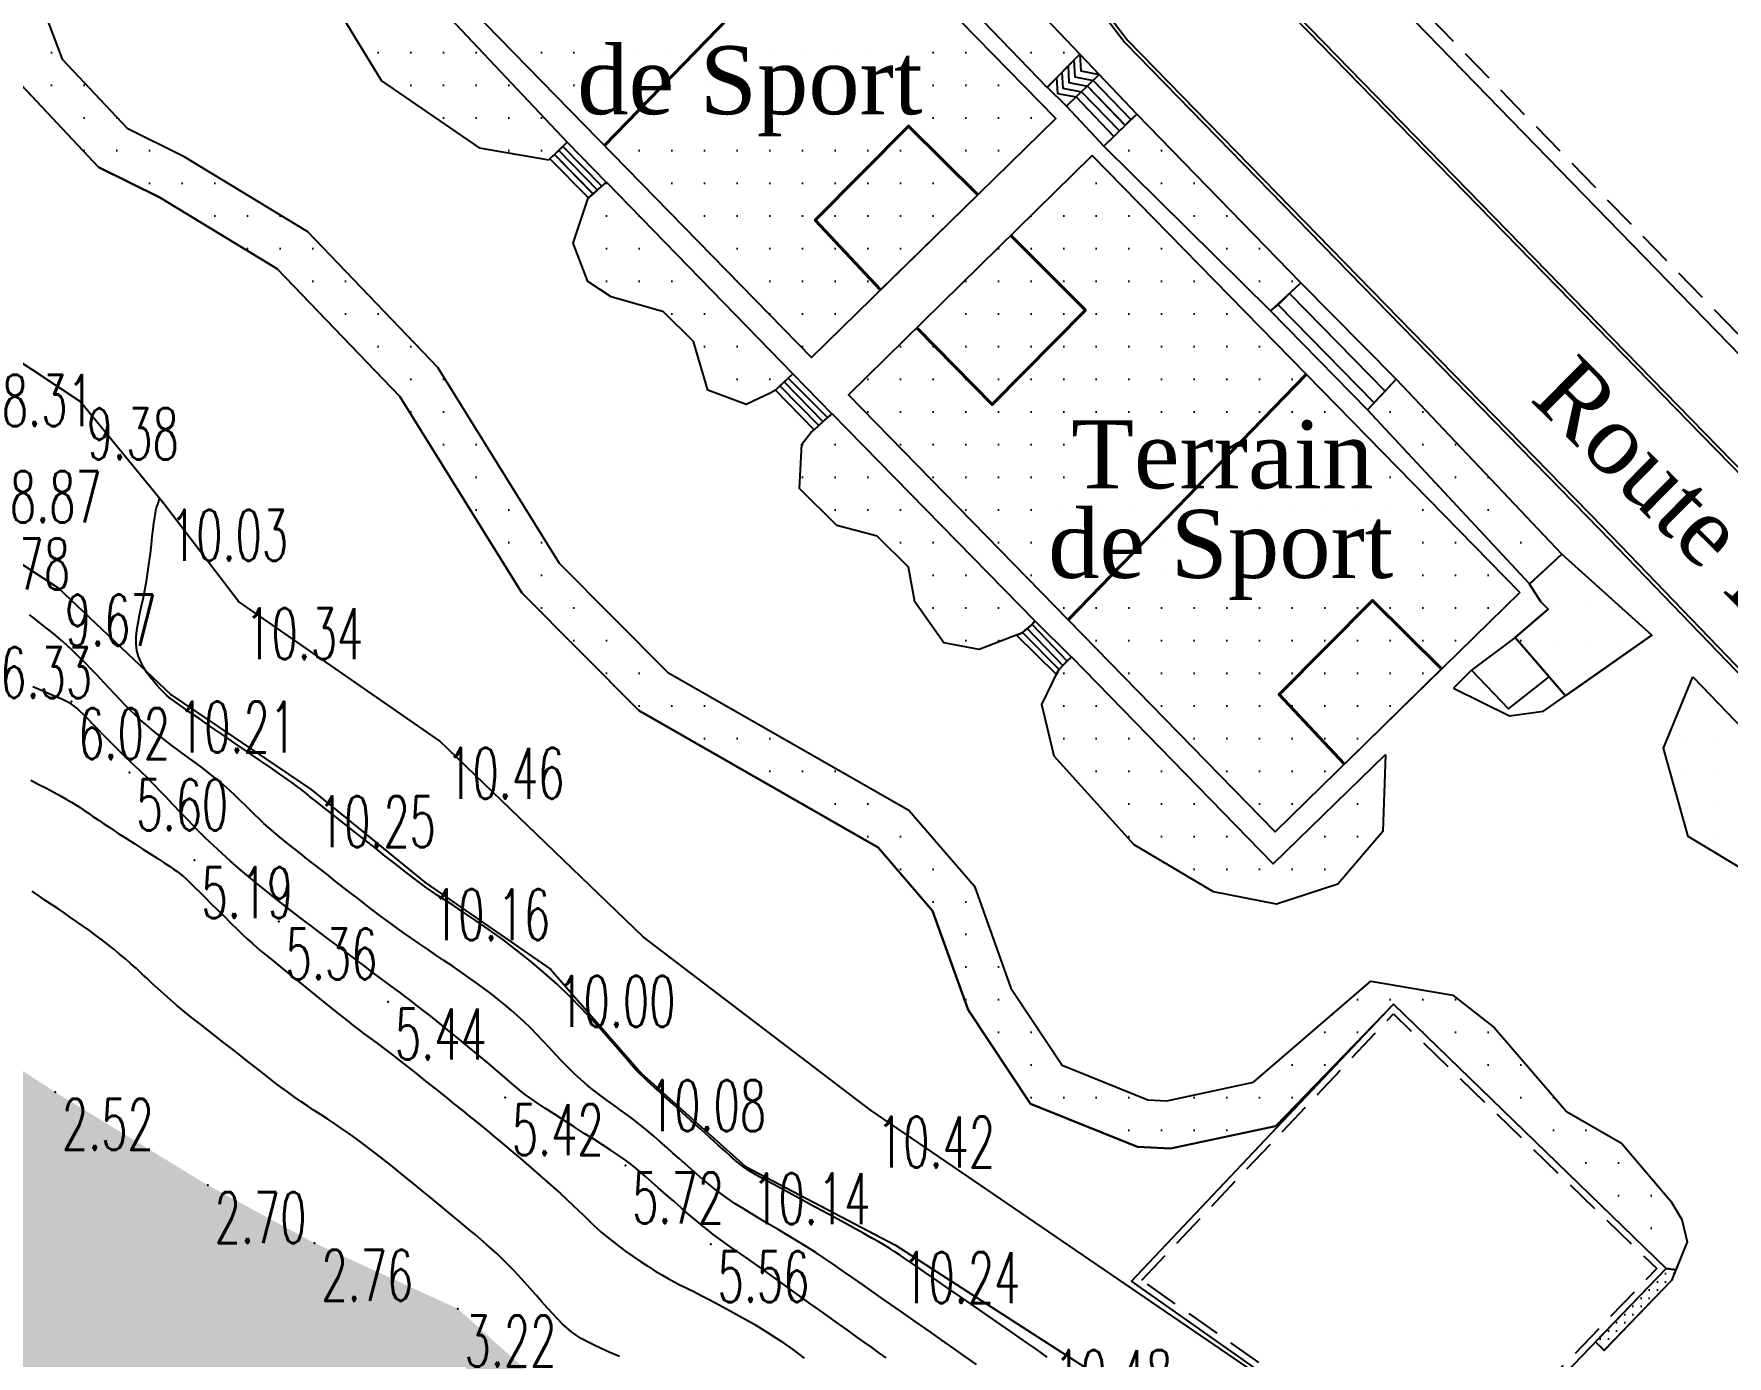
# Model space of a CAD drawing. Header units: millimetres. Extents: x 88261 to 90953, y 390274 to 392322.
# Drawn here: x 90723.1 to 90847.6, y 390845 to 390942.1 of the extents above; entities that cross this region are included whole.
import ezdxf
from ezdxf.enums import TextEntityAlignment as Align

# ---------------------------------------------------------------- set-up
doc = ezdxf.new("R2010")
doc.units = ezdxf.units.MM
doc.header["$LTSCALE"] = 25
doc.linetypes.add('DOT', pattern=[6.35, 0, -6.35])
doc.linetypes.add('INTERROMPU', pattern=[0.75, 0.5, -0.25])
for name, color, linetype in [('cloture', 30, 'Continuous'), ('CN_01_00', 42, 'Continuous'), ('CN_02_00', 16, 'Continuous'), ('escalier', 254, 'Continuous'), ('HSABLHUMIDE', 24, 'DOT'), ('jardin', 3, 'Continuous'), ('route', 253, 'Continuous'), ('Talus', 35, 'Continuous'), ('terrain de sport', 3, 'Continuous'), ('TopoAlt', 7, 'Continuous'), ('TOPOJIS', 7, 'Continuous')]:
    doc.layers.add(name, color=color, linetype=linetype)
doc.styles.add('Romans 1.0', font='Romans.shx', dxfattribs={"width": 0.99, "height": 1})
doc.styles.get("Standard").update_dxf_attribs({"font": 'times.ttf'})
pattern_1 = [(0, (-0.35, -2.46), (0, 2.4), [0, -2.4])]

# ---------------------------------------------------------------- blocks, each defined once
blk = doc.blocks.new('TCPOINT')
at = {"color": 0}
blk.add_point((0, 0), dxfattribs=at)
at = {"layer": 'TopoAlt', "style": 'Romans 1.0', "width": 0.99}
blk.add_attdef('ALT', text='', height=200, dxfattribs=at).set_placement((0.5, -0.5), align=Align.TOP_LEFT)

msp = doc.modelspace()

# ---------------------------------------------------------------- hatches: boundary and pattern name
h = msp.add_hatch()
h.set_pattern_fill('JARDIN', color=104, scale=0.8)
h.set_pattern_definition(pattern_1)
h.paths.add_polyline_path([(90730.01, 390935.17), (90725.23, 390940.24), (90722.81, 390946.61), (90723.23, 390955.52), (90726.63, 390961.81), (90730.06, 390967.52), (90729.9, 390973.53), (90726.98, 390979.34), (90722.63, 390984.24), (90719.89, 390989.65), (90718.77, 390995.53), (90714.73, 391006.15), (90710.24, 391010.79), (90701.78, 391017.64), (90697.92, 391018.07), (90696.09, 391014.75), (90700.37, 391014.27), (90707.87, 391008.21), (90711.69, 391004.26), (90715.4, 390994.56), (90716.54, 390988.51), (90719.71, 390982.25), (90724.06, 390977.36), (90726.42, 390972.66), (90726.53, 390968.44), (90723.59, 390963.54), (90719.77, 390956.48), (90719.28, 390946.05), (90722.2, 390938.35), (90727.89, 390932.31), (90732.41, 390930.07), (90741.04, 390924.83), (90750.04, 390915.46), (90759.01, 390901.03), (90767.61, 390892.39), (90785.22, 390882.32), (90789.22, 390877.68), (90791.82, 390870.39), (90796.42, 390863.5), (90804.27, 390860.33), (90806.71, 390860.2), (90814.42, 390861.84), (90823.09, 390870.81), (90843.15, 390851.4), (90843.86, 390851.3), (90844.69, 390853.35), (90844.3, 390855), (90843.49, 390856.33), (90839.87, 390860.59), (90835.82, 390862.93), (90830.52, 390869.08), (90827.46, 390871.47), (90821.44, 390872.49), (90812.81, 390865.07), (90806.43, 390863.72), (90805.04, 390863.79), (90798.74, 390866.34), (90794.97, 390871.98), (90792.3, 390879.47), (90787.48, 390885.06), (90769.76, 390895.19), (90761.77, 390903.21), (90752.82, 390917.62), (90743.25, 390927.59), (90734.1, 390933.14)])
h = msp.add_hatch()
h.set_pattern_fill('JARDIN', color=104, scale=0.8)
h.set_pattern_definition(pattern_1)
h.paths.add_polyline_path([(90782.58, 390951.92), (90766.89, 390967.95), (90760.9, 390962.08), (90766.35, 390956.63), (90759.48, 390949.7), (90753.99, 390955.31), (90748.98, 390950.41), (90765.09, 390933.91)])
h = msp.add_hatch()
h.set_pattern_fill('JARDIN', color=104, scale=0.8)
h.set_pattern_definition(pattern_1)
h.paths.add_polyline_path([(90747.59, 390949.79), (90757.96, 390961.22), (90755.21, 390961.46), (90749.67, 390959.63), (90745.82, 390956.48), (90746.95, 390953.3), (90746.15, 390950.3), (90744.36, 390948.57), (90744.78, 390945.08), (90748.7, 390938.66), (90755.87, 390933.73), (90761, 390932.85), (90762.36, 390934.14)])
h = msp.add_hatch()
h.set_pattern_fill('JARDIN', color=104, scale=0.8)
h.set_pattern_definition(pattern_1)
h.paths.add_polyline_path([(90787.45, 390935.32), (90792.53, 390930.27), (90798.26, 390935.88), (90782.58, 390951.92), (90765.09, 390933.91), (90780.3, 390918.32), (90785.39, 390923.29), (90780.59, 390928.41)])
h = msp.add_hatch()
h.set_pattern_fill('JARDIN', color=104, scale=0.8)
h.set_pattern_definition(pattern_1)
h.paths.add_polyline_path([(90797.63, 390938.18), (90800.03, 390940.62), (90789.41, 390951.78), (90786.89, 390949.34)])
h.paths.add_polyline_path([(90798.07, 390938.55), (90800.75, 390938.55), (90800.75, 390939.3), (90798.07, 390939.3)], flags=9)
h.paths.add_polyline_path([(90798.18, 390935.8), (90804.73, 390935.8), (90804.73, 390938.05), (90798.18, 390938.05)], flags=9)
h.paths.add_polyline_path([(90795.28, 390937.63), (90797.25, 390937.63), (90797.25, 390938.38), (90795.28, 390938.38)], flags=9)
h.paths.add_polyline_path([(90800.48, 390940.99), (90803.16, 390940.99), (90803.16, 390941.74), (90800.48, 390941.74)], flags=9)
h.paths.add_polyline_path([(90800.58, 390938.24), (90806.99, 390938.24), (90806.99, 390940.49), (90800.58, 390940.49)], flags=9)
h.paths.add_polyline_path([(90797.69, 390940.07), (90799.66, 390940.07), (90799.66, 390940.82), (90797.69, 390940.82)], flags=24)
h = msp.add_hatch()
h.set_pattern_fill('JARDIN', color=104, scale=0.8)
h.set_pattern_definition(pattern_1)
h.paths.add_polyline_path([(90804.23, 390936.21), (90801.81, 390933.84), (90814.05, 390921.74), (90816.28, 390923.81)])
h = msp.add_hatch()
h.set_pattern_fill('JARDIN', color=104, scale=0.8)
h.set_pattern_definition(pattern_1)
h.paths.add_polyline_path([(90792.53, 390930.27), (90787.45, 390935.32), (90780.59, 390928.41), (90785.39, 390923.29)])
h = msp.add_hatch()
h.set_pattern_fill('JARDIN', color=104, scale=0.8)
h.set_pattern_definition(pattern_1)
h.paths.add_polyline_path([(90816.64, 390917.12), (90800.95, 390933.15), (90794.96, 390927.29), (90800.41, 390921.83), (90793.55, 390914.9), (90788.05, 390920.52), (90783.04, 390915.62), (90799.15, 390899.11)])
h = msp.add_hatch()
h.set_pattern_fill('JARDIN', color=104, scale=0.8)
h.set_pattern_definition(pattern_1)
h.paths.add_polyline_path([(90765.24, 390931.21), (90764.9, 390930.91), (90764.57, 390930.62), (90764.25, 390930.33), (90763.9, 390930.02), (90762.78, 390926.73), (90763.87, 390923.91), (90765.58, 390922.77), (90769.42, 390921.68), (90771.63, 390919.49), (90772.68, 390915.92), (90775.52, 390914.88), (90777.41, 390915.63), (90777.7, 390915.88), (90778.97, 390917.18)])
h = msp.add_hatch()
h.set_pattern_fill('JARDIN', color=104, scale=0.8)
h.set_pattern_definition(pattern_1)
h.paths.add_polyline_path([(90800.04, 390922.24), (90794.96, 390927.29), (90788.1, 390920.38), (90792.9, 390915.26)])
h = msp.add_hatch()
h.set_pattern_fill('JARDIN', color=104, scale=0.8)
h.set_pattern_definition(pattern_1)
h.paths.add_polyline_path([(90821.56, 390900.48), (90826.63, 390895.43), (90832.37, 390901.05), (90816.68, 390917.08), (90799.19, 390899.07), (90814.41, 390883.49), (90819.49, 390888.45), (90814.69, 390893.57)])
h = msp.add_hatch()
h.set_pattern_fill('JARDIN', color=104, scale=0.8)
h.set_pattern_definition(pattern_1)
h.paths.add_polyline_path([(90823.3, 390916.72), (90821.2, 390914.47), (90833.1, 390901.69), (90835.48, 390903.87)])
h.paths.add_polyline_path([(90832.82, 390901.43), (90835.5, 390901.43), (90835.5, 390902.18), (90832.82, 390902.18)], flags=9)
h = msp.add_hatch()
h.set_pattern_fill('JARDIN', color=104, scale=0.8)
h.set_pattern_definition(pattern_1)
h.paths.add_polyline_path([(90781.81, 390914.21), (90780.51, 390913), (90780.29, 390912.83), (90779.6, 390911.96), (90779.44, 390908.7), (90782.18, 390905.99), (90785.14, 390905.19), (90787.44, 390902.91), (90787.91, 390900.38), (90790.03, 390897.35), (90792.63, 390896.86), (90795.74, 390898.06), (90796.54, 390898.7), (90796.73, 390898.98)])
h = msp.add_hatch()
h.set_pattern_fill('JARDIN', color=104, scale=0.8)
h.set_pattern_definition(pattern_1)
h.paths.add_polyline_path([(90835.48, 390903.87), (90833.11, 390901.67), (90833.93, 390900.37), (90834.47, 390899.83), (90832.05, 390897.75), (90835.74, 390893.46), (90842.08, 390897.91)])
h = msp.add_hatch()
h.set_pattern_fill('JARDIN', color=104, scale=0.8)
h.set_pattern_definition(pattern_1)
h.paths.add_polyline_path([(90826.63, 390895.44), (90821.56, 390900.48), (90814.69, 390893.57), (90819.49, 390888.45)])
h = msp.add_hatch()
h.set_pattern_fill('JARDIN', color=104, scale=0.8)
h.set_pattern_definition(pattern_1)
h.paths.add_polyline_path([(90799.44, 390896.31), (90799.42, 390896.29), (90799.11, 390896.01), (90798.8, 390895.69), (90798.51, 390895.39), (90798.46, 390895.34), (90798.32, 390895.04), (90797.24, 390892.83), (90798.15, 390889.04), (90804.03, 390882.52), (90809.87, 390879.07), (90814.51, 390878.16), (90819, 390879.62), (90822.31, 390883.49), (90822.5, 390889.16), (90814.26, 390881.13)])
h = msp.add_hatch()
h.set_pattern_fill('JARDIN', color=104, scale=0.8)
h.set_pattern_definition(pattern_1)
h.paths.add_polyline_path([(90845.1, 390894.86), (90842.96, 390889.62), (90844.76, 390883.13), (90849.61, 390880.21), (90852.92, 390875.12), (90855.43, 390873.2), (90861.22, 390873.04), (90864.68, 390874.17), (90864.31, 390874.89)])
h = msp.add_hatch()
h.set_pattern_fill('JARDIN', color=104, scale=0.2)
h.set_pattern_definition([(0, (-3492.49923, -830.78244), (0, 0.6), [0, -0.6])])
h.paths.add_polyline_path([(90837.95, 390846), (90838.59, 390845.37), (90843.54, 390850.5), (90843.86, 390851.3), (90843.15, 390851.4)])
at = {"layer": 'HSABLHUMIDE', "ltscale": 2}
h = msp.add_hatch(dxfattribs=at)
h.set_pattern_fill('AR-SAND', color=41, scale=0.05, style=0)
h.set_pattern_definition([(37.5, (-0.35, -2.46), (-0.080001565, 2.447066187), [0, -1.9304, 0, -2.159, 0, -2.06375]), (7.5, (-0.35, -2.46), (2.247616416, 3.584125503), [0, -1.0414, 0, -1.7399, 0, -0.66675]), (327.5, (-1.912, -2.46), (3.954961851, 0.007185923), [0, -0.635, 0, -2.286, 0, -2.9845]), (317.5, (-1.912, -2.46), (3.817782262, 1.114646616), [0, -0.3175, 0, -1.4986, 0, -1.7145])])
h.paths.add_polyline_path([(90808.31, 390673.91), (90810.25, 390699.67), (90815.68, 390741.55), (90824.92, 390770.91), (90815.72, 390817.44), (90807.05, 390826.39), (90800.87, 390832.47), (90771.53, 390842.2), (90760.38, 390842.98), (90754.31, 390848.43), (90743.78, 390853.26), (90735.93, 390857.51), (90724.71, 390864.35), (90715.76, 390870.18), (90708.42, 390875.87), (90700.28, 390881.05), (90683.17, 390899.74), (90679.29, 390902.11), (90675.87, 390906.58), (90650.25, 390917.24), (90650.25, 390882.24), (90650.25, 390864.98), (90650.25, 390847.24), (90650.25, 390817.24), (90650.25, 390792.24), (90650.25, 390737.24), (90650.25, 390712.24), (90650.25, 390677.24), (90650.25, 390647.24), (90650.25, 390622.24), (90650.25, 390590.22), (90650.25, 390589.37), (90650.25, 390567.24), (90650.25, 390527.24), (90660.25, 390527.24), (90660.25, 390507.24), (90670.25, 390507.24), (90670.25, 390497.24), (90680.25, 390497.24), (90680.25, 390487.24), (90690.25, 390487.24), (90690.25, 390477.24), (90700.25, 390477.24), (90700.25, 390467.24), (90730.25, 390477.24), (90700.25, 390467.24), (90710.25, 390467.24), (90740.25, 390477.24), (90710.25, 390467.24), (90710.25, 390457.24), (90747.2, 390431.83), (90764.53, 390419.61), (90781.97, 390396.2), (90798.13, 390389.26), (90804.01, 390373.08), (90822.04, 390361.39), (90841.42, 390350.17), (90852.83, 390318.92), (90866.45, 390300.49), (90904.86, 390280.83), (90909.95, 390275.28), (90952.15, 390275.28), (90952.14, 390296.43), (90920.97, 390330.09), (90897.78, 390348.26), (90877.47, 390366.76), (90855.32, 390383.66), (90846.62, 390409.42), (90826.78, 390428.11), (90814.41, 390447.82), (90801.65, 390460.75), (90789.25, 390478.56), (90783.93, 390495.68), (90782.44, 390506.04), (90782.12, 390521.9), (90785.04, 390543.82), (90786.82, 390559.34), (90790.57, 390575.41), (90794.12, 390593.84), (90801.54, 390613.19), (90802.7, 390633.39)])

# ---------------------------------------------------------------- linework, layer by layer
at = {"linetype": 'INTERROMPU', "ltscale": 0.2}
msp.add_line((90890.28, 390877.04, 15.55), (90824.55, 390944.58, 15.55), dxfattribs=at)
msp.add_line((90889.57, 390876.34, 15.55), (90823.78, 390943.94, 15.55))
at = {"color": 104, "flags": 128}
for points, elevation in [([(90766.89, 390967.95), (90748.98, 390950.41), (90780.31, 390918.32), (90798.27, 390935.89)], 13.84), ([(90801.81, 390933.84), (90814.05, 390921.74), (90816.28, 390923.81), (90804.23, 390936.21)], 13.6), ([(90780.59, 390928.41), (90787.45, 390935.32), (90792.53, 390930.27), (90785.39, 390923.29)], 13.84), ([(90832.38, 390901.05), (90814.4, 390883.47), (90783.03, 390915.57), (90800.94, 390933.16)], 13.41), ([(90765.24, 390931.21), (90778.94, 390917.13), (90777.66, 390915.92), (90777.32, 390915.73), (90775.52, 390914.88), (90772.68, 390915.92), (90771.63, 390919.49), (90769.42, 390921.68), (90765.58, 390922.77), (90763.87, 390923.91), (90762.78, 390926.73), (90763.9, 390930.02)], 13.81), ([(90781.81, 390914.21), (90796.73, 390898.98), (90796.54, 390898.7), (90795.74, 390898.06), (90792.63, 390896.86), (90790.03, 390897.35), (90787.91, 390900.38), (90787.44, 390902.91), (90785.14, 390905.19), (90782.18, 390905.99), (90779.44, 390908.7), (90779.6, 390911.96), (90780.29, 390912.83), (90780.51, 390913)], 13.41), ([(90832.05, 390897.75), (90834.47, 390899.83), (90833.93, 390900.37), (90833.11, 390901.67), (90835.48, 390903.87), (90842.08, 390897.91), (90835.74, 390893.46)], 13.38), ([(90837.95, 390846), (90843.15, 390851.4), (90843.86, 390851.3), (90843.54, 390850.5), (90838.59, 390845.37)], 11.36)]:
    msp.add_lwpolyline(points, close=True, dxfattribs=dict(at, elevation=elevation))
for points, elevation in [([(90757.96, 390961.22), (90755.21, 390961.46), (90749.67, 390959.63), (90745.82, 390956.48), (90746.95, 390953.3), (90746.15, 390950.3), (90744.36, 390948.57), (90744.78, 390945.08), (90748.7, 390938.66), (90755.87, 390933.73), (90761, 390932.85)], 13.77), ([(90757.96, 390961.22), (90747.59, 390949.79), (90762.36, 390934.14), (90761, 390932.85)], 13.77), ([(90722.81, 390946.61), (90725.23, 390940.24), (90730.01, 390935.17), (90734.1, 390933.14), (90743.25, 390927.59), (90752.82, 390917.62), (90761.77, 390903.21), (90769.76, 390895.19), (90787.48, 390885.06), (90792.3, 390879.47), (90794.97, 390871.98), (90798.74, 390866.34), (90805.04, 390863.79), (90806.43, 390863.72), (90812.81, 390865.07), (90821.44, 390872.49), (90827.46, 390871.47), (90830.52, 390869.08), (90835.82, 390862.93), (90839.87, 390860.59), (90843.49, 390856.33), (90844.3, 390855), (90844.69, 390853.35), (90843.86, 390851.3), (90843.15, 390851.4), (90823.09, 390870.81), (90814.42, 390861.84), (90806.71, 390860.2), (90804.27, 390860.33), (90796.42, 390863.5), (90791.82, 390870.39), (90789.22, 390877.68), (90785.22, 390882.32), (90767.61, 390892.39), (90759.01, 390901.03), (90750.04, 390915.46), (90741.04, 390924.83), (90732.41, 390930.07), (90727.89, 390932.31), (90722.2, 390938.35)], 12.66), ([(90722.81, 390946.61), (90725.23, 390940.24), (90730.01, 390935.17), (90734.1, 390933.14), (90743.25, 390927.59), (90752.82, 390917.62), (90761.77, 390903.21), (90769.76, 390895.19), (90787.48, 390885.06), (90792.3, 390879.47), (90794.97, 390871.98), (90798.74, 390866.34), (90805.04, 390863.79), (90806.43, 390863.72), (90812.81, 390865.07), (90821.44, 390872.49), (90827.46, 390871.47), (90830.52, 390869.08), (90835.82, 390862.93), (90839.87, 390860.59), (90843.49, 390856.33), (90844.3, 390855), (90844.69, 390853.35), (90843.86, 390851.3), (90843.15, 390851.4), (90823.09, 390870.81), (90814.42, 390861.84), (90806.71, 390860.2), (90804.27, 390860.33), (90796.42, 390863.5), (90791.82, 390870.39), (90789.22, 390877.68), (90785.22, 390882.32), (90767.61, 390892.39), (90759.01, 390901.03), (90750.04, 390915.46), (90741.04, 390924.83), (90732.41, 390930.07), (90727.89, 390932.31), (90722.2, 390938.35)], 12.66), ([(90722.81, 390946.61), (90725.23, 390940.24), (90730.01, 390935.17), (90734.1, 390933.14), (90743.25, 390927.59), (90752.82, 390917.62), (90761.77, 390903.21), (90769.76, 390895.19), (90787.48, 390885.06), (90792.3, 390879.47), (90794.97, 390871.98), (90798.74, 390866.34), (90805.04, 390863.79), (90806.43, 390863.72), (90812.81, 390865.07), (90821.44, 390872.49), (90827.46, 390871.47), (90830.52, 390869.08), (90835.82, 390862.93), (90839.87, 390860.59), (90843.49, 390856.33), (90844.3, 390855), (90844.69, 390853.35), (90843.54, 390850.5), (90838.58, 390845.38), (90837.97, 390845.97)], 15.39), ([(90722.81, 390946.61), (90725.23, 390940.24), (90730.01, 390935.17), (90734.1, 390933.14), (90743.25, 390927.59), (90752.82, 390917.62), (90761.77, 390903.21), (90769.76, 390895.19), (90787.48, 390885.06), (90792.3, 390879.47), (90794.97, 390871.98), (90798.74, 390866.34), (90805.04, 390863.79), (90806.43, 390863.72), (90812.81, 390865.07), (90821.44, 390872.49), (90827.46, 390871.47), (90830.52, 390869.08), (90835.82, 390862.93), (90839.87, 390860.59), (90843.49, 390856.33), (90844.3, 390855), (90844.69, 390853.35), (90843.54, 390850.5), (90838.58, 390845.38), (90837.95, 390845.99)], 12.66), ([(90821.2, 390914.47), (90823.3, 390916.72), (90835.48, 390903.87), (90833.1, 390901.69), (90821.2, 390914.47)], 13.58), ([(90827.52, 390894.03), (90831.62, 390892), (90834.12, 390892.33), (90842.08, 390897.91), (90835.48, 390903.87), (90833.11, 390901.67), (90833.93, 390900.37), (90834.47, 390899.83), (90832.05, 390897.75), (90828.84, 390895.35), (90827.52, 390894.03)], 13.38), ([(90834.47, 390899.83), (90832.05, 390897.75), (90834.54, 390894.85), (90835.74, 390893.46), (90842.08, 390897.91), (90835.48, 390903.87)], 13.38), ([(90822.5, 390889.16), (90822.31, 390883.49), (90819, 390879.62), (90814.51, 390878.16), (90809.87, 390879.07), (90804.03, 390882.52), (90798.15, 390889.04), (90797.24, 390892.83), (90798.46, 390895.34), (90799.14, 390896.05), (90799.44, 390896.31), (90814.26, 390881.13), (90822.5, 390889.16)], 13.38), ([(90845.1, 390894.86), (90864.31, 390874.89), (90864.68, 390874.17), (90861.22, 390873.04), (90855.43, 390873.2), (90852.92, 390875.12), (90849.61, 390880.21), (90844.76, 390883.13), (90842.96, 390889.62), (90845.1, 390894.86)], 13.96)]:
    msp.add_lwpolyline(points, dxfattribs=dict(at, elevation=elevation))
at = {"lineweight": 40, "flags": 128}
for points, elevation in [([(90782.58, 390951.92), (90765.09, 390933.91)], 13.84), ([(90785.39, 390923.29), (90780.59, 390928.41), (90787.45, 390935.32), (90792.53, 390930.27)], 13.84), ([(90794.96, 390927.29), (90800.45, 390921.79), (90793.59, 390914.86), (90788.06, 390920.51)], 13.41), ([(90816.68, 390917.08), (90799.2, 390899.07)], 13.41), ([(90819.49, 390888.45), (90814.69, 390893.57), (90821.56, 390900.48), (90826.63, 390895.44)], 13.41)]:
    msp.add_lwpolyline(points, dxfattribs=dict(at, elevation=elevation))
at = {"color": 104, "flags": 128}
msp.add_lwpolyline([(90786.89, 390949.34), (90789.41, 390951.78), (90800.03, 390940.62), (90797.63, 390938.17), (90786.89, 390949.34)], dxfattribs=at)
at = {"flags": 128}
for points, elevation in [([(90761.42, 390933.25), (90764.25, 390930.34), (90763.93, 390930.05), (90761.08, 390932.93)], 13.81), ([(90761.73, 390933.54), (90764.57, 390930.62), (90764.25, 390930.33), (90761.42, 390933.25)], 13.81), ([(90762.02, 390933.82), (90764.9, 390930.92), (90764.57, 390930.62), (90761.73, 390933.54)], 13.77), ([(90762.36, 390934.14), (90765.22, 390931.2), (90764.9, 390930.91), (90762.02, 390933.82)], 13.77), ([(90778.6, 390916.81), (90781.48, 390913.91), (90781.15, 390913.61), (90778.3, 390916.53)], 13.38), ([(90778.94, 390917.13), (90781.8, 390914.19), (90781.48, 390913.91), (90778.6, 390916.81)], 13.38), ([(90777.99, 390916.24), (90780.85, 390913.32), (90780.52, 390913.02), (90777.66, 390915.92)], 13.41), ([(90778.3, 390916.53), (90781.15, 390913.61), (90780.85, 390913.32), (90777.99, 390916.24)], 13.41), ([(90814.69, 390893.57), (90821.56, 390900.48), (90826.63, 390895.44), (90819.49, 390888.45)], 13.41), ([(90795.83, 390898.13), (90798.51, 390895.39), (90798.46, 390895.34), (90798.32, 390895.04), (90795.38, 390897.92), (90795.74, 390898.06)], 13.38), ([(90796.16, 390898.4), (90798.8, 390895.69), (90798.51, 390895.39), (90795.83, 390898.13)], 13.38), ([(90796.54, 390898.7), (90799.11, 390896.01), (90798.8, 390895.69), (90796.16, 390898.4)], 13.34), ([(90796.73, 390898.98), (90799.42, 390896.3), (90799.11, 390896.01), (90796.54, 390898.7)], 13.34), ([(90837.95, 390846), (90843.15, 390851.4), (90843.86, 390851.3), (90843.54, 390850.5), (90838.59, 390845.37)], 11.36)]:
    msp.add_lwpolyline(points, close=True, dxfattribs=dict(at, elevation=elevation))
at = {"elevation": 13.4, "flags": 128}
msp.add_lwpolyline([(90828.84, 390895.35), (90831.56, 390892.5), (90834.54, 390894.85), (90832.05, 390897.75), (90828.84, 390895.35)], dxfattribs=at)
at = {"linetype": 'INTERROMPU', "ltscale": 0.2, "elevation": 11.36, "flags": 128}
msp.add_lwpolyline([(90804.6, 390850.53), (90823.1, 390870.1), (90842.45, 390851.38), (90830.51, 390839), (90820.5, 390839.35)], close=True, dxfattribs=at)
at = {"layer": 'cloture', "color": 0, "elevation": 11.36, "flags": 128}
msp.add_lwpolyline([(90803.84, 390850.45), (90823.09, 390870.81), (90843.15, 390851.4), (90830.72, 390838.49), (90820.33, 390838.86)], close=True, dxfattribs=at)
at = {"layer": 'CN_01_00', "flags": 128}
for points, elevation in [([(90792.44, 390844.33), (90791.55, 390844.95), (90790.71, 390845.55), (90789.89, 390846.13), (90789.1, 390846.68), (90788.33, 390847.22), (90787.58, 390847.74), (90786.85, 390848.25), (90786.14, 390848.75), (90785.43, 390849.24), (90784.74, 390849.73), (90784.05, 390850.22), (90783.36, 390850.7), (90782.67, 390851.18), (90781.99, 390851.65), (90781.31, 390852.11), (90780.62, 390852.56), (90779.93, 390853), (90779.23, 390853.43), (90778.54, 390853.85), (90777.85, 390854.25), (90777.17, 390854.65), (90776.52, 390855.04), (90775.88, 390855.42), (90775.28, 390855.79), (90774.71, 390856.15), (90774.18, 390856.51), (90773.68, 390856.87), (90773.21, 390857.22), (90772.76, 390857.58), (90772.33, 390857.94), (90771.9, 390858.3), (90771.47, 390858.68), (90771.04, 390859.06), (90770.59, 390859.46), (90770.13, 390859.87), (90769.67, 390860.28), (90769.19, 390860.7), (90768.71, 390861.11), (90768.22, 390861.52), (90767.73, 390861.92), (90767.24, 390862.31), (90766.75, 390862.67), (90766.26, 390863.03), (90765.77, 390863.38), (90765.28, 390863.73), (90764.8, 390864.09), (90764.32, 390864.46), (90763.84, 390864.84), (90763.37, 390865.25), (90762.9, 390865.69), (90762.43, 390866.15), (90761.96, 390866.63), (90761.5, 390867.12), (90761.04, 390867.61), (90760.58, 390868.1), (90760.11, 390868.59), (90759.65, 390869.06), (90759.18, 390869.51), (90758.71, 390869.95), (90758.24, 390870.37), (90757.75, 390870.78), (90757.25, 390871.19), (90756.74, 390871.59), (90756.21, 390871.99), (90755.65, 390872.39), (90755.08, 390872.8), (90754.49, 390873.21), (90753.89, 390873.62), (90753.29, 390874.03), (90752.68, 390874.44), (90752.09, 390874.85), (90751.5, 390875.24), (90750.94, 390875.63), (90750.4, 390876.01), (90749.88, 390876.38), (90749.38, 390876.74), (90748.88, 390877.11), (90748.39, 390877.48), (90747.9, 390877.85), (90747.4, 390878.23), (90746.9, 390878.62), (90746.37, 390879.02), (90745.84, 390879.44), (90745.3, 390879.86), (90744.77, 390880.28), (90744.24, 390880.7), (90743.72, 390881.1), (90743.22, 390881.5), (90742.75, 390881.87), (90742.3, 390882.22), (90741.88, 390882.55), (90741.49, 390882.87), (90741.11, 390883.18), (90740.75, 390883.48), (90740.4, 390883.78), (90740.06, 390884.09), (90739.72, 390884.4), (90739.39, 390884.72), (90739.05, 390885.06), (90738.7, 390885.4), (90738.34, 390885.76), (90737.95, 390886.13), (90737.54, 390886.51), (90737.1, 390886.9), (90736.62, 390887.31), (90736.11, 390887.72), (90735.56, 390888.14), (90735, 390888.56), (90734.42, 390888.99), (90733.85, 390889.41), (90733.29, 390889.82), (90732.75, 390890.23), (90732.25, 390890.62), (90731.79, 390890.99), (90731.37, 390891.35), (90730.97, 390891.71), (90730.6, 390892.06), (90730.23, 390892.42), (90729.86, 390892.79), (90729.49, 390893.18), (90729.1, 390893.59), (90728.69, 390894.03), (90728.26, 390894.48), (90727.82, 390894.95), (90727.36, 390895.42), (90726.91, 390895.89), (90726.45, 390896.34), (90726, 390896.78), (90725.57, 390897.18), (90725.15, 390897.55), (90724.75, 390897.89), (90724.36, 390898.21), (90723.98, 390898.51), (90723.6, 390898.81), (90723.22, 390899.11), (90722.83, 390899.42)], 8), ([(90785.81, 390844.82), (90785.25, 390845.22), (90784.73, 390845.6), (90784.19, 390845.98), (90783.6, 390846.4), (90782.93, 390846.88), (90782.13, 390847.45), (90781.23, 390848.1), (90780.27, 390848.78), (90779.28, 390849.49), (90778.3, 390850.2), (90777.35, 390850.88), (90776.47, 390851.5), (90775.71, 390852.04), (90775.08, 390852.48), (90774.56, 390852.84), (90774.13, 390853.14), (90773.76, 390853.4), (90773.42, 390853.64), (90773.09, 390853.89), (90772.74, 390854.17), (90772.33, 390854.5), (90771.86, 390854.89), (90771.33, 390855.34), (90770.76, 390855.83), (90770.18, 390856.33), (90769.6, 390856.83), (90769.05, 390857.31), (90768.54, 390857.76), (90768.1, 390858.15), (90767.74, 390858.47), (90767.43, 390858.73), (90767.16, 390858.95), (90766.91, 390859.15), (90766.64, 390859.35), (90766.33, 390859.57), (90765.96, 390859.81), (90765.5, 390860.11), (90764.94, 390860.47), (90764.3, 390860.88), (90763.59, 390861.32), (90762.86, 390861.79), (90762.12, 390862.26), (90761.41, 390862.72), (90760.75, 390863.15), (90760.17, 390863.54), (90759.69, 390863.87), (90759.29, 390864.16), (90758.94, 390864.43), (90758.62, 390864.69), (90758.3, 390864.96), (90757.96, 390865.26), (90757.56, 390865.6), (90757.09, 390866.01), (90756.52, 390866.49), (90755.86, 390867.03), (90755.16, 390867.61), (90754.43, 390868.21), (90753.69, 390868.81), (90752.98, 390869.38), (90752.32, 390869.92), (90751.73, 390870.38), (90751.23, 390870.77), (90750.81, 390871.1), (90750.44, 390871.38), (90750.1, 390871.64), (90749.76, 390871.88), (90749.41, 390872.14), (90749.01, 390872.43), (90748.55, 390872.78), (90748, 390873.18), (90747.39, 390873.64), (90746.73, 390874.13), (90746.05, 390874.65), (90745.37, 390875.16), (90744.71, 390875.66), (90744.1, 390876.12), (90743.55, 390876.54), (90743.09, 390876.89), (90742.7, 390877.19), (90742.36, 390877.44), (90742.06, 390877.68), (90741.77, 390877.91), (90741.47, 390878.14), (90741.15, 390878.39), (90740.79, 390878.68), (90740.37, 390879.01), (90739.9, 390879.39), (90739.37, 390879.82), (90738.81, 390880.28), (90738.22, 390880.78), (90737.61, 390881.31), (90736.99, 390881.87), (90736.35, 390882.46), (90735.72, 390883.06), (90735.1, 390883.68), (90734.5, 390884.3), (90733.92, 390884.9), (90733.37, 390885.47), (90732.87, 390886.01), (90732.41, 390886.49), (90732.01, 390886.91), (90731.68, 390887.25), (90731.39, 390887.54), (90731.13, 390887.79), (90730.9, 390888), (90730.67, 390888.22), (90730.43, 390888.44), (90730.17, 390888.68), (90729.87, 390888.97), (90729.52, 390889.32), (90729.13, 390889.71), (90728.71, 390890.13), (90728.29, 390890.56), (90727.87, 390890.99), (90727.47, 390891.39), (90727.1, 390891.77), (90726.78, 390892.09), (90726.52, 390892.34), (90726.3, 390892.55), (90726.1, 390892.71), (90725.91, 390892.85), (90725.7, 390892.97), (90725.45, 390893.1), (90725.14, 390893.24), (90724.75, 390893.4), (90724.27, 390893.6), (90723.71, 390893.85), (90723.06, 390894.13)], 6), ([(90766.19, 390844.92), (90765.48, 390845.23), (90764.84, 390845.51), (90764.28, 390845.77), (90763.8, 390846.02), (90763.38, 390846.25), (90763.01, 390846.49), (90762.66, 390846.74), (90762.34, 390847.01), (90762.01, 390847.31), (90761.66, 390847.66), (90761.29, 390848.05), (90760.9, 390848.48), (90760.48, 390848.95), (90760.06, 390849.43), (90759.63, 390849.92), (90759.19, 390850.4), (90758.77, 390850.87), (90758.36, 390851.31), (90757.96, 390851.72), (90757.58, 390852.1), (90757.2, 390852.46), (90756.82, 390852.81), (90756.43, 390853.16), (90756.01, 390853.52), (90755.58, 390853.89), (90755.1, 390854.28), (90754.6, 390854.7), (90754.05, 390855.15), (90753.48, 390855.62), (90752.9, 390856.11), (90752.3, 390856.6), (90751.69, 390857.09), (90751.1, 390857.58), (90750.51, 390858.06), (90749.94, 390858.52), (90749.39, 390858.97), (90748.85, 390859.4), (90748.32, 390859.81), (90747.8, 390860.21), (90747.29, 390860.6), (90746.78, 390860.97), (90746.28, 390861.33), (90745.77, 390861.68), (90745.27, 390862.02), (90744.76, 390862.35), (90744.26, 390862.68), (90743.76, 390863), (90743.26, 390863.33), (90742.76, 390863.67), (90742.27, 390864.01), (90741.79, 390864.36), (90741.3, 390864.72), (90740.82, 390865.09), (90740.33, 390865.47), (90739.83, 390865.86), (90739.31, 390866.26), (90738.78, 390866.68), (90738.24, 390867.11), (90737.67, 390867.55), (90737.08, 390868), (90736.49, 390868.46), (90735.9, 390868.92), (90735.31, 390869.38), (90734.74, 390869.83), (90734.19, 390870.28), (90733.66, 390870.71), (90733.18, 390871.13), (90732.72, 390871.54), (90732.28, 390871.93), (90731.87, 390872.31), (90731.47, 390872.69), (90731.07, 390873.05), (90730.68, 390873.42), (90730.28, 390873.78), (90729.87, 390874.13), (90729.45, 390874.49), (90729.02, 390874.84), (90728.58, 390875.19), (90728.13, 390875.54), (90727.68, 390875.88), (90727.23, 390876.22), (90726.77, 390876.55), (90726.3, 390876.87), (90725.83, 390877.19), (90725.37, 390877.51), (90724.9, 390877.83), (90724.43, 390878.14), (90723.96, 390878.46), (90723.5, 390878.78), (90723.03, 390879.11)], 4)]:
    msp.add_lwpolyline(points, dxfattribs=dict(at, elevation=elevation))
at = {"layer": 'CN_02_00', "flags": 128}
for points, elevation in [([(90797.65, 390844.88), (90797.18, 390845.21), (90796.72, 390845.53), (90796.22, 390845.88), (90795.66, 390846.28), (90794.99, 390846.74), (90794.21, 390847.28), (90793.33, 390847.89), (90792.38, 390848.54), (90791.41, 390849.21), (90790.44, 390849.88), (90789.52, 390850.52), (90788.67, 390851.1), (90787.94, 390851.6), (90787.34, 390852.01), (90786.86, 390852.35), (90786.44, 390852.62), (90786.07, 390852.87), (90785.68, 390853.1), (90785.26, 390853.35), (90784.76, 390853.63), (90784.15, 390853.97), (90783.39, 390854.38), (90782.52, 390854.86), (90781.57, 390855.37), (90780.59, 390855.9), (90779.61, 390856.43), (90778.67, 390856.94), (90777.82, 390857.41), (90777.08, 390857.81), (90776.49, 390858.13), (90776.03, 390858.4), (90775.66, 390858.62), (90775.34, 390858.83), (90775.05, 390859.05), (90774.75, 390859.29), (90774.4, 390859.6), (90773.98, 390859.98), (90773.45, 390860.46), (90772.84, 390861.01), (90772.17, 390861.62), (90771.47, 390862.25), (90770.78, 390862.88), (90770.11, 390863.48), (90769.5, 390864.03), (90768.98, 390864.5), (90768.56, 390864.88), (90768.22, 390865.18), (90767.95, 390865.44), (90767.71, 390865.67), (90767.48, 390865.91), (90767.23, 390866.19), (90766.93, 390866.53), (90766.56, 390866.97), (90766.1, 390867.51), (90765.54, 390868.15), (90764.9, 390868.88), (90764.18, 390869.67), (90763.39, 390870.51), (90762.54, 390871.37), (90761.63, 390872.25), (90760.66, 390873.12), (90759.66, 390873.97), (90758.63, 390874.78), (90757.61, 390875.55), (90756.61, 390876.27), (90755.66, 390876.93), (90754.78, 390877.53), (90754, 390878.05), (90753.33, 390878.48), (90752.8, 390878.83), (90752.37, 390879.12), (90752.02, 390879.35), (90751.72, 390879.57), (90751.42, 390879.79), (90751.09, 390880.04), (90750.71, 390880.33), (90750.24, 390880.7), (90749.66, 390881.16), (90748.98, 390881.69), (90748.25, 390882.27), (90747.48, 390882.88), (90746.71, 390883.48), (90745.97, 390884.07), (90745.29, 390884.6), (90744.71, 390885.06), (90744.24, 390885.43), (90743.87, 390885.72), (90743.6, 390885.93), (90743.41, 390886.08), (90743.28, 390886.19), (90743.19, 390886.26), (90743.14, 390886.31), (90743.1, 390886.35), (90743.06, 390886.38), (90743, 390886.44), (90742.9, 390886.51), (90742.75, 390886.63), (90742.53, 390886.79), (90742.21, 390887.02), (90741.79, 390887.32), (90741.23, 390887.71), (90740.54, 390888.19), (90739.74, 390888.74), (90738.86, 390889.34), (90737.95, 390889.97), (90737.04, 390890.59), (90736.16, 390891.19), (90735.36, 390891.74), (90734.67, 390892.22), (90734.12, 390892.6), (90733.7, 390892.9), (90733.37, 390893.14), (90733.12, 390893.33), (90732.93, 390893.49), (90732.76, 390893.64), (90732.6, 390893.81), (90732.43, 390893.99), (90732.22, 390894.22), (90731.98, 390894.49), (90731.72, 390894.8), (90731.47, 390895.14), (90731.23, 390895.52), (90731.02, 390895.92), (90730.84, 390896.35), (90730.72, 390896.8), (90730.67, 390897.27), (90730.67, 390897.77), (90730.72, 390898.28), (90730.8, 390898.82), (90730.92, 390899.38), (90731.04, 390899.97), (90731.18, 390900.58), (90731.31, 390901.22), (90731.43, 390901.89), (90731.53, 390902.58), (90731.63, 390903.26), (90731.71, 390903.93), (90731.79, 390904.58), (90731.85, 390905.17), (90731.92, 390905.72), (90731.97, 390906.18), (90732.03, 390906.57), (90732.08, 390906.87), (90732.12, 390907.11), (90732.17, 390907.29), (90732.21, 390907.43), (90732.24, 390907.53), (90732.27, 390907.6), (90732.29, 390907.66), (90732.32, 390907.71), (90732.33, 390907.76), (90732.34, 390907.8), (90732.35, 390907.83), (90732.36, 390907.87), (90732.36, 390907.9), (90732.36, 390907.92), (90732.37, 390907.94), (90732.37, 390907.95), (90732.37, 390907.96), (90732.37, 390907.97), (90732.37, 390907.98), (90732.37, 390907.98), (90732.37, 390907.98), (90732.37, 390907.98), (90732.37, 390907.98)], 10), ([(90722.93, 390887.26), (90723.52, 390886.96), (90724.08, 390886.67), (90724.6, 390886.39), (90725.09, 390886.12), (90725.52, 390885.88), (90725.9, 390885.66), (90726.23, 390885.45), (90726.54, 390885.25), (90726.84, 390885.05), (90727.15, 390884.84), (90727.48, 390884.61), (90727.86, 390884.35), (90728.29, 390884.06), (90728.8, 390883.73), (90729.35, 390883.36), (90729.95, 390882.98), (90730.56, 390882.59), (90731.16, 390882.2), (90731.74, 390881.83), (90732.27, 390881.5), (90732.73, 390881.2), (90733.11, 390880.95), (90733.42, 390880.74), (90733.69, 390880.55), (90733.92, 390880.37), (90734.14, 390880.19), (90734.38, 390879.98), (90734.64, 390879.73), (90734.94, 390879.43), (90735.31, 390879.07), (90735.73, 390878.65), (90736.19, 390878.19), (90736.67, 390877.72), (90737.15, 390877.24), (90737.63, 390876.77), (90738.08, 390876.33), (90738.49, 390875.93), (90738.85, 390875.59), (90739.18, 390875.29), (90739.49, 390875.02), (90739.79, 390874.76), (90740.11, 390874.5), (90740.46, 390874.21), (90740.85, 390873.89), (90741.31, 390873.52), (90741.85, 390873.09), (90742.45, 390872.6), (90743.09, 390872.08), (90743.75, 390871.54), (90744.41, 390871.01), (90745.04, 390870.5), (90745.64, 390870.02), (90746.17, 390869.6), (90746.62, 390869.25), (90747.01, 390868.95), (90747.36, 390868.69), (90747.7, 390868.44), (90748.04, 390868.19), (90748.4, 390867.92), (90748.82, 390867.6), (90749.31, 390867.23), (90749.88, 390866.79), (90750.53, 390866.28), (90751.22, 390865.73), (90751.94, 390865.16), (90752.67, 390864.58), (90753.37, 390864.02), (90754.03, 390863.5), (90754.62, 390863.02), (90755.13, 390862.61), (90755.57, 390862.26), (90755.96, 390861.94), (90756.32, 390861.64), (90756.67, 390861.35), (90757.03, 390861.05), (90757.42, 390860.73), (90757.86, 390860.36), (90758.36, 390859.93), (90758.91, 390859.46), (90759.5, 390858.96), (90760.1, 390858.44), (90760.71, 390857.91), (90761.3, 390857.4), (90761.85, 390856.9), (90762.35, 390856.44), (90762.8, 390856.03), (90763.18, 390855.65), (90763.54, 390855.31), (90763.86, 390854.99), (90764.18, 390854.68), (90764.51, 390854.37), (90764.86, 390854.06), (90765.25, 390853.73), (90765.68, 390853.39), (90766.16, 390853.02), (90766.67, 390852.65), (90767.2, 390852.28), (90767.74, 390851.91), (90768.27, 390851.56), (90768.8, 390851.22), (90769.3, 390850.92), (90769.77, 390850.65), (90770.22, 390850.41), (90770.67, 390850.17), (90771.14, 390849.94), (90771.65, 390849.69), (90772.2, 390849.41), (90772.83, 390849.09), (90773.53, 390848.72), (90774.34, 390848.29), (90775.22, 390847.8), (90776.14, 390847.27), (90777.09, 390846.69), (90778.03, 390846.08), (90778.93, 390845.45), (90779.77, 390844.81)], 5)]:
    msp.add_lwpolyline(points, dxfattribs=dict(at, elevation=elevation))
at = {"layer": 'escalier', "color": 0, "flags": 128}
for points, elevation in [([(90800.03, 390940.62), (90800.11, 390939.38), (90801.47, 390939.11)], 13.84), ([(90798.72, 390939.29), (90798.79, 390938.1), (90800.16, 390937.83)], 14.49), ([(90799.17, 390939.74), (90799.24, 390938.54), (90800.6, 390938.27)], 14.49), ([(90799.59, 390940.16), (90799.66, 390938.95), (90801.02, 390938.68)], 14.49), ([(90798.33, 390938.89), (90798.4, 390937.73), (90799.77, 390937.47)], 14.49)]:
    msp.add_lwpolyline(points, dxfattribs=dict(at, elevation=elevation))
at = {"layer": 'jardin', "elevation": 12.66, "flags": 128}
msp.add_lwpolyline([(90722.2, 390938.35), (90727.89, 390932.31), (90732.41, 390930.07), (90741.04, 390924.83), (90750.04, 390915.46), (90759.01, 390901.03), (90767.61, 390892.39), (90785.22, 390882.32), (90789.22, 390877.68), (90791.82, 390870.39), (90796.42, 390863.5), (90804.27, 390860.33), (90806.71, 390860.2), (90814.42, 390861.84), (90815.42, 390862.7)], dxfattribs=at)
at = {"layer": 'route', "color": 252, "flags": 128}
for points, elevation in [([(90951.88, 390863.74), (90907.58, 390857.31), (90901.71, 390858.11), (90895.79, 390861.74), (90885.52, 390872.29), (90874.34, 390883.74), (90845.98, 390912.76), (90811.16, 390948.47), (90753.2, 391024.09), (90741.94, 391041.97), (90720.92, 391079.13), (90703.82, 391121.8), (90697.51, 391137.51), (90689.31, 391160.22), (90685.89, 391177.2), (90681.69, 391201.22), (90678.17, 391223.26), (90668.22, 391280.69), (90657.33, 391304.54), (90642.73, 391327.51), (90620.78, 391359.7), (90590.94, 391408.46), (90581.99, 391431.14), (90568.52, 391482.65)], 14.52), ([(90557.92, 391480.35), (90571.92, 391428.17), (90581.59, 391403.73), (90612, 391354.16), (90633.93, 391321.86), (90648.05, 391299.99), (90657.7, 391279.06), (90661.6, 391256.55), (90663.66, 391244.48), (90667.45, 391222.27), (90671.37, 391199.77), (90675.62, 391175.26), (90679.04, 391157.8), (90687.69, 391133.71), (90693.88, 391118.24), (90710.96, 391075.92), (90732.36, 391037.58), (90744.33, 391018.7), (90803.35, 390941.46), (90838.28, 390905.69), (90866.26, 390876.68), (90877.86, 390863.67), (90886.48, 390848.61)], 15.75), ([(90558.16, 391480.41), (90572.16, 391428.25), (90581.82, 391403.84), (90612.21, 391354.29), (90634.14, 391322), (90648.27, 391300.11), (90657.94, 391279.14), (90661.85, 391256.6), (90663.91, 391244.53), (90667.69, 391222.32), (90671.62, 391199.81), (90675.86, 391175.31), (90679.28, 391157.87), (90687.92, 391133.8), (90694.11, 391118.34), (90711.19, 391076.03), (90732.58, 391037.71), (90744.54, 391018.84), (90803.54, 390941.63), (90838.46, 390905.87), (90866.44, 390876.85), (90878.06, 390863.82), (90886.69, 390848.73)], 15.75), ([(90951.88, 390863.49), (90907.58, 390857.06), (90901.62, 390857.87), (90895.64, 390861.55), (90885.34, 390872.11), (90874.16, 390883.57), (90845.8, 390912.59), (90810.97, 390948.3), (90752.99, 391023.95), (90741.73, 391041.84), (90720.7, 391079.02), (90703.59, 391121.71), (90697.27, 391137.42), (90689.07, 391160.15), (90685.65, 391177.15)], 14.52)]:
    msp.add_lwpolyline(points, dxfattribs=dict(at, elevation=elevation))
at = {"layer": 'Talus', "color": 134, "flags": 128}
for points, elevation in [([(90829.12, 390832.68), (90784.63, 390863.05), (90767.94, 390875.76), (90752.96, 390890.15), (90738.18, 390900.4), (90732.65, 390907.64), (90726.54, 390915.09), (90712.23, 390924.55), (90710.09, 390933.01), (90706.32, 390940.45), (90706.87, 390958.67), (90703.47, 390972.03), (90697.05, 390983.55)], 11.86), ([(90714.59, 390907.15), (90718.56, 390905.53), (90724.93, 390901.4), (90733.23, 390893.54), (90743.52, 390886.59), (90751.92, 390879.76), (90761.13, 390873.39), (90767.79, 390865.73), (90775.46, 390858.89), (90786.48, 390853.1), (90797.66, 390845.9), (90809.07, 390838.58)], 8.17)]:
    msp.add_lwpolyline(points, dxfattribs=dict(at, elevation=elevation))
at = {"layer": 'terrain de sport', "color": 0, "flags": 128}
for points, elevation in [([(90797.63, 390938.18), (90800.03, 390940.62), (90801.47, 390939.11), (90799.05, 390936.78)], 13.84), ([(90814.61, 390922.2), (90815.46, 390923.03), (90822.48, 390915.85), (90821.67, 390914.98)], 13.46), ([(90815.46, 390923.03), (90822.48, 390915.85), (90823.3, 390916.72), (90816.28, 390923.81)], 14.01)]:
    msp.add_lwpolyline(points, close=True, dxfattribs=dict(at, elevation=elevation))
for points, elevation in [([(90800.15, 390937.84), (90802.95, 390934.97), (90803.38, 390935.38), (90800.6, 390938.27)], 14.49), ([(90800.6, 390938.27), (90803.37, 390935.39), (90803.8, 390935.8), (90801.02, 390938.68)], 14.49), ([(90801.02, 390938.68), (90803.8, 390935.8), (90804.23, 390936.21), (90801.47, 390939.11)], 14.49), ([(90799.05, 390936.78), (90801.81, 390933.84), (90802.53, 390934.55), (90799.77, 390937.47)], 14.49), ([(90799.77, 390937.47), (90802.53, 390934.55), (90802.95, 390934.97), (90800.15, 390937.84)], 14.49), ([(90814.05, 390921.74), (90814.61, 390922.2), (90821.67, 390914.98), (90821.2, 390914.47), (90814.05, 390921.74)], 13.58)]:
    msp.add_lwpolyline(points, dxfattribs=dict(at, elevation=elevation))

# ---------------------------------------------------------------- block references
at = {"layer": 'TOPOJIS'}
ref = msp.add_blockref('TCPOINT', (90720.29, 390917.54, 8.31), dxfattribs=at)
ref.add_attrib('ALT', '8.31', dxfattribs={"layer": 'TopoAlt', "height": 3.75, "style": 'Romans 1.0', "width": 0.6}).set_placement((90720.79, 390917.04, 8.31), align=Align.TOP_LEFT)
ref = msp.add_blockref('TCPOINT', (90726.54, 390915.09, 9.38), dxfattribs=at)
ref.add_attrib('ALT', '9.38', dxfattribs={"layer": 'TopoAlt', "height": 3.75, "style": 'Romans 1.0', "width": 0.6}).set_placement((90727.04, 390914.59, 9.38), align=Align.TOP_LEFT)
ref = msp.add_blockref('TCPOINT', (90720.88, 390910.46, 8.87), dxfattribs=at)
ref.add_attrib('ALT', '8.87', dxfattribs={"layer": 'TopoAlt', "height": 3.75, "style": 'Romans 1.0', "width": 0.6}).set_placement((90721.38, 390909.96, 8.87), align=Align.TOP_LEFT)
ref = msp.add_blockref('TCPOINT', (90732.65, 390907.64, 10.03), dxfattribs=at)
ref.add_attrib('ALT', '10.03', dxfattribs={"layer": 'TopoAlt', "height": 3.75, "style": 'Romans 1.0', "width": 0.6}).set_placement((90733.15, 390907.14, 10.03), align=Align.TOP_LEFT)
ref = msp.add_blockref('TCPOINT', (90718.56, 390905.53, 8.78), dxfattribs=at)
ref.add_attrib('ALT', '8.78', dxfattribs={"layer": 'TopoAlt', "height": 3.75, "style": 'Romans 1.0', "width": 0.6}).set_placement((90719.06, 390905.03, 8.78), align=Align.TOP_LEFT)
ref = msp.add_blockref('TCPOINT', (90724.93, 390901.4, 9.67), dxfattribs=at)
ref.add_attrib('ALT', '9.67', dxfattribs={"layer": 'TopoAlt', "height": 3.75, "style": 'Romans 1.0', "width": 0.6}).set_placement((90725.43, 390900.9, 9.67), align=Align.TOP_LEFT)
ref = msp.add_blockref('TCPOINT', (90738.18, 390900.4, 10.34), dxfattribs=at)
ref.add_attrib('ALT', '10.34', dxfattribs={"layer": 'TopoAlt', "height": 3.75, "style": 'Romans 1.0', "width": 0.6}).set_placement((90738.68, 390899.9, 10.34), align=Align.TOP_LEFT)
ref = msp.add_blockref('TCPOINT', (90720.17, 390897.55, 6.33), dxfattribs=at)
ref.add_attrib('ALT', '6.33', dxfattribs={"layer": 'TopoAlt', "height": 3.75, "style": 'Romans 1.0', "width": 0.6}).set_placement((90720.67, 390897.05, 6.33), align=Align.TOP_LEFT)
ref = msp.add_blockref('TCPOINT', (90733.23, 390893.54, 10.21), dxfattribs=at)
ref.add_attrib('ALT', '10.21', dxfattribs={"layer": 'TopoAlt', "height": 3.75, "style": 'Romans 1.0', "width": 0.6}).set_placement((90733.73, 390893.04, 10.21), align=Align.TOP_LEFT)
ref = msp.add_blockref('TCPOINT', (90725.9, 390893.06, 6.02), dxfattribs=at)
ref.add_attrib('ALT', '6.02', dxfattribs={"layer": 'TopoAlt', "height": 3.75, "style": 'Romans 1.0', "width": 0.6}).set_placement((90726.4, 390892.56, 6.02), align=Align.TOP_LEFT)
ref = msp.add_blockref('TCPOINT', (90752.96, 390890.15, 10.46), dxfattribs=at)
ref.add_attrib('ALT', '10.46', dxfattribs={"layer": 'TopoAlt', "height": 3.75, "style": 'Romans 1.0', "width": 0.6}).set_placement((90753.46, 390889.65, 10.46), align=Align.TOP_LEFT)
ref = msp.add_blockref('TCPOINT', (90730.18, 390887.83, 5.6), dxfattribs=at)
ref.add_attrib('ALT', '5.60', dxfattribs={"layer": 'TopoAlt', "height": 3.75, "style": 'Romans 1.0', "width": 0.6}).set_placement((90730.68, 390887.33, 5.6), align=Align.TOP_LEFT)
ref = msp.add_blockref('TCPOINT', (90743.52, 390886.59, 10.25), dxfattribs=at)
ref.add_attrib('ALT', '10.25', dxfattribs={"layer": 'TopoAlt', "height": 3.75, "style": 'Romans 1.0', "width": 0.6}).set_placement((90744.02, 390886.09, 10.25), align=Align.TOP_LEFT)
ref = msp.add_blockref('TCPOINT', (90734.96, 390881.38, 5.19), dxfattribs=at)
ref.add_attrib('ALT', '5.19', dxfattribs={"layer": 'TopoAlt', "height": 3.75, "style": 'Romans 1.0', "width": 0.6}).set_placement((90735.46, 390880.88, 5.19), align=Align.TOP_LEFT)
ref = msp.add_blockref('TCPOINT', (90751.92, 390879.76, 10.16), dxfattribs=at)
ref.add_attrib('ALT', '10.16', dxfattribs={"layer": 'TopoAlt', "height": 3.75, "style": 'Romans 1.0', "width": 0.6}).set_placement((90752.42, 390879.26, 10.16), align=Align.TOP_LEFT)
ref = msp.add_blockref('TCPOINT', (90741.15, 390876.88, 5.36), dxfattribs=at)
ref.add_attrib('ALT', '5.36', dxfattribs={"layer": 'TopoAlt', "height": 3.75, "style": 'Romans 1.0', "width": 0.6}).set_placement((90741.65, 390876.38, 5.36), align=Align.TOP_LEFT)
ref = msp.add_blockref('TCPOINT', (90761.13, 390873.39, 10), dxfattribs=at)
ref.add_attrib('ALT', '10.00', dxfattribs={"layer": 'TopoAlt', "height": 3.75, "style": 'Romans 1.0', "width": 0.6}).set_placement((90761.63, 390872.89, 10), align=Align.TOP_LEFT)
ref = msp.add_blockref('TCPOINT', (90749.19, 390870.99, 5.44), dxfattribs=at)
ref.add_attrib('ALT', '5.44', dxfattribs={"layer": 'TopoAlt', "height": 3.75, "style": 'Romans 1.0', "width": 0.6}).set_placement((90749.69, 390870.49, 5.44), align=Align.TOP_LEFT)
ref = msp.add_blockref('TCPOINT', (90767.79, 390865.73, 10.08), dxfattribs=at)
ref.add_attrib('ALT', '10.08', dxfattribs={"layer": 'TopoAlt', "height": 3.75, "style": 'Romans 1.0', "width": 0.6}).set_placement((90768.29, 390865.23, 10.08), align=Align.TOP_LEFT)
ref = msp.add_blockref('TCPOINT', (90724.71, 390864.35, 2.52), dxfattribs=at)
ref.add_attrib('ALT', '2.52', dxfattribs={"layer": 'TopoAlt', "height": 3.75, "style": 'Romans 1.0', "width": 0.6}).set_placement((90725.21, 390863.85, 2.52), align=Align.TOP_LEFT)
ref = msp.add_blockref('TCPOINT', (90757.78, 390863.96, 5.42), dxfattribs=at)
ref.add_attrib('ALT', '5.42', dxfattribs={"layer": 'TopoAlt', "height": 3.75, "style": 'Romans 1.0', "width": 0.6}).set_placement((90758.28, 390863.46, 5.42), align=Align.TOP_LEFT)
ref = msp.add_blockref('TCPOINT', (90784.63, 390863.05, 10.42), dxfattribs=at)
ref.add_attrib('ALT', '10.42', dxfattribs={"layer": 'TopoAlt', "height": 3.75, "style": 'Romans 1.0', "width": 0.6}).set_placement((90785.13, 390862.55, 10.42), align=Align.TOP_LEFT)
ref = msp.add_blockref('TCPOINT', (90766.63, 390858.95, 5.72), dxfattribs=at)
ref.add_attrib('ALT', '5.72', dxfattribs={"layer": 'TopoAlt', "height": 3.75, "style": 'Romans 1.0', "width": 0.6}).set_placement((90767.13, 390858.45, 5.72), align=Align.TOP_LEFT)
ref = msp.add_blockref('TCPOINT', (90775.46, 390858.89, 10.14), dxfattribs=at)
ref.add_attrib('ALT', '10.14', dxfattribs={"layer": 'TopoAlt', "height": 3.75, "style": 'Romans 1.0', "width": 0.6}).set_placement((90775.96, 390858.39, 10.14), align=Align.TOP_LEFT)
ref = msp.add_blockref('TCPOINT', (90735.93, 390857.51, 2.7), dxfattribs=at)
ref.add_attrib('ALT', '2.70', dxfattribs={"layer": 'TopoAlt', "height": 3.75, "style": 'Romans 1.0', "width": 0.6}).set_placement((90736.43, 390857.01, 2.7), align=Align.TOP_LEFT)
ref = msp.add_blockref('TCPOINT', (90743.78, 390853.26, 2.76), dxfattribs=at)
ref.add_attrib('ALT', '2.76', dxfattribs={"layer": 'TopoAlt', "height": 3.75, "style": 'Romans 1.0', "width": 0.6}).set_placement((90744.28, 390852.76, 2.76), align=Align.TOP_LEFT)
ref = msp.add_blockref('TCPOINT', (90772.91, 390853.17, 5.56), dxfattribs=at)
ref.add_attrib('ALT', '5.56', dxfattribs={"layer": 'TopoAlt', "height": 3.75, "style": 'Romans 1.0', "width": 0.6}).set_placement((90773.41, 390852.67, 5.56), align=Align.TOP_LEFT)
ref = msp.add_blockref('TCPOINT', (90786.48, 390853.1, 10.24), dxfattribs=at)
ref.add_attrib('ALT', '10.24', dxfattribs={"layer": 'TopoAlt', "height": 3.75, "style": 'Romans 1.0', "width": 0.6}).set_placement((90786.98, 390852.6, 10.24), align=Align.TOP_LEFT)
ref = msp.add_blockref('TCPOINT', (90754.31, 390848.43, 3.22), dxfattribs=at)
ref.add_attrib('ALT', '3.22', dxfattribs={"layer": 'TopoAlt', "height": 3.75, "style": 'Romans 1.0', "width": 0.6}).set_placement((90754.81, 390847.93, 3.22), align=Align.TOP_LEFT)
ref = msp.add_blockref('TCPOINT', (90797.66, 390845.9, 10.48), dxfattribs=at)
ref.add_attrib('ALT', '10.48', dxfattribs={"layer": 'TopoAlt', "height": 3.75, "style": 'Romans 1.0', "width": 0.6}).set_placement((90798.16, 390845.4, 10.48), align=Align.TOP_LEFT)

# ---------------------------------------------------------------- texts
at = {"color": 7, "linetype": 'Continuous'}
for s, p in [(' de Sport', (90761.2, 390936.2)), ('Terrain ', (90799.4, 390908.71)), (' de Sport', (90795.82, 390902.13))]:
    msp.add_text(s, height=5, dxfattribs=at).set_placement(p)
msp.add_text('Route Existante', height=5, rotation=315.2283, dxfattribs=at).set_placement((90833.05, 390915.23, 13.69))

doc.saveas('drawing.dxf')
